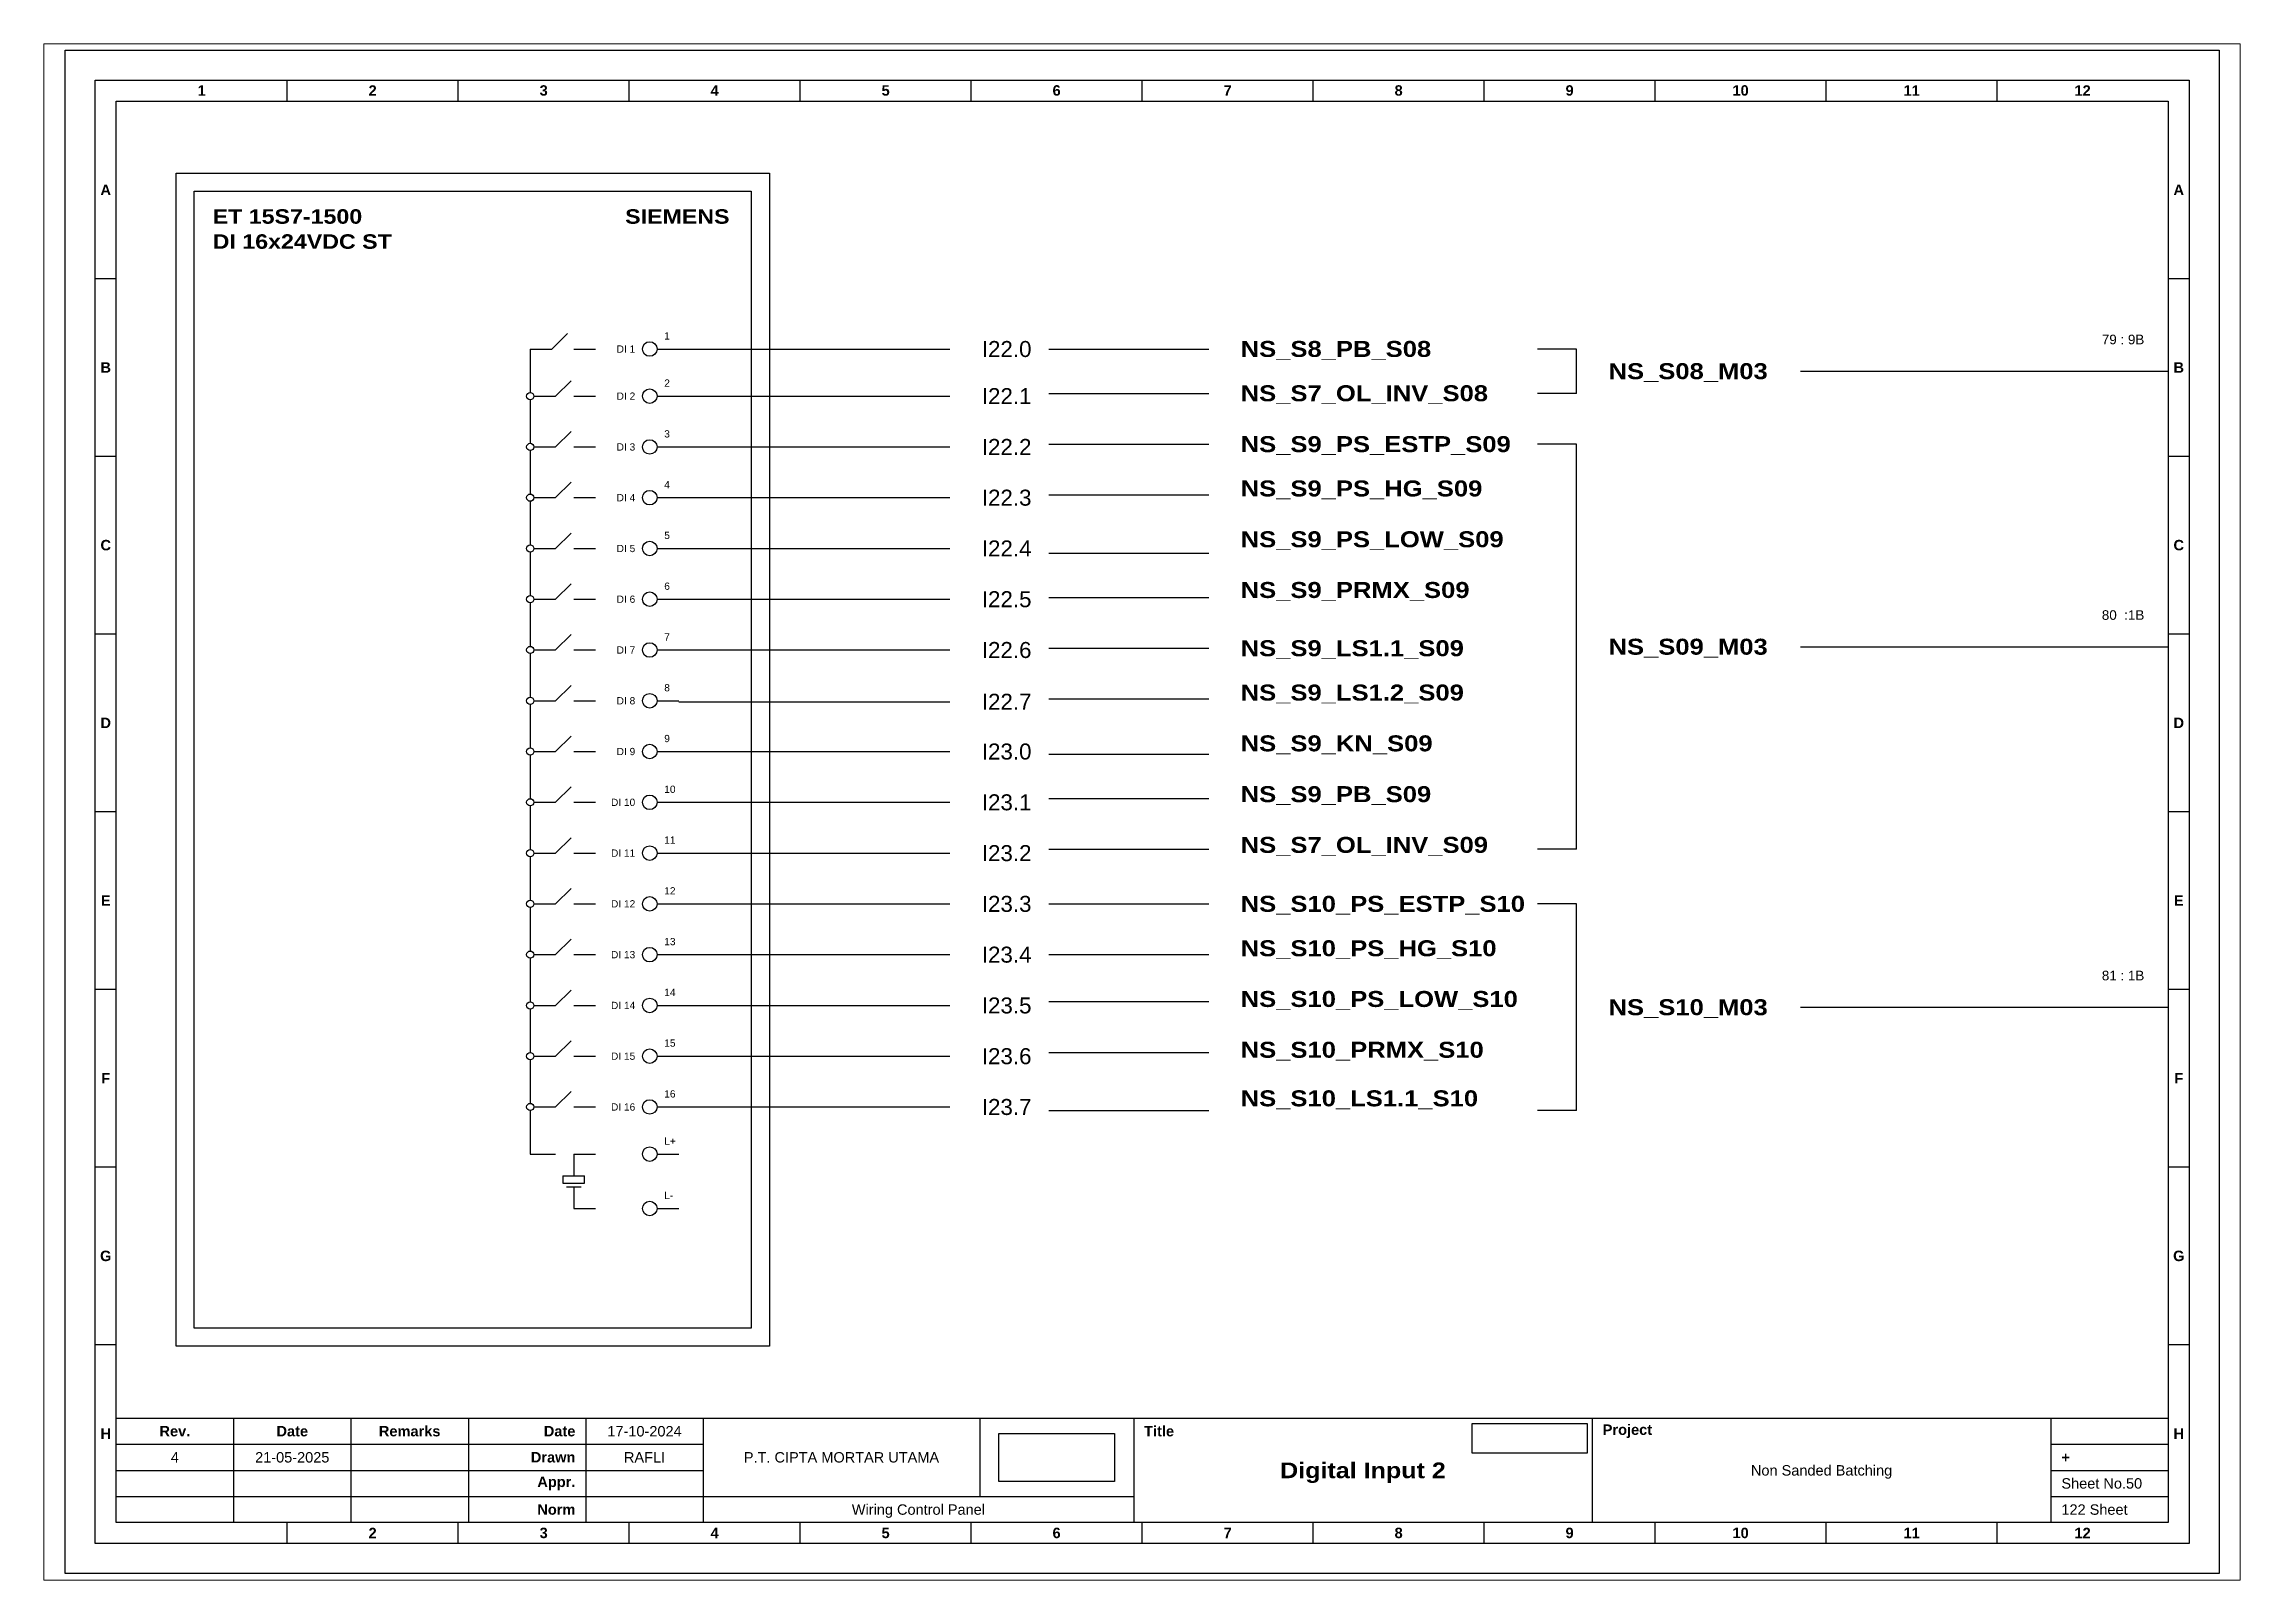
# Paper-space layout 'Card DI 2' of a CAD drawing. Header units: centimetres, sheet in millimetres. Extents: x 0 to 821, y 0 to 574.
# The model-space entities are those that its viewports show. They can reach past a viewport. Long polylines and large blocks are cut down to what shows.
import ezdxf
from ezdxf.enums import TextEntityAlignment as Align

# ---------------------------------------------------------------- set-up
doc = ezdxf.new("R2010")
doc.units = ezdxf.units.CM
doc.header["$MEASUREMENT"] = 0
doc.layers.add('MU Project Line', color=7, linetype='Continuous', lineweight=0, true_color=0xfefefe)
doc.styles.add('Bold', font='ariblk.ttf', dxfattribs={"height": 25.4})
doc.styles.get("Standard").update_dxf_attribs({"font": 'arial.ttf'})
picture_1 = doc.add_image_def('image1.png', size_in_pixel=(2048, 847))
picture_2 = doc.add_image_def('image2.png', size_in_pixel=(2092, 542))

# ---------------------------------------------------------------- blocks, each defined once
blk = doc.blocks.new('KOP MU PROJECT')
at = {"color": 6, "ltscale": 50}
for p, q in [((27.74, 184.05), (27.74, 186.66)), ((49.13, 184.05), (49.13, 186.66)), ((70.51, 184.05), (70.51, 186.66)), ((91.89, 184.05), (91.89, 186.66)), ((113.27, 184.05), (113.27, 186.66)), ((134.66, 184.05), (134.66, 186.66)), ((156.04, 184.05), (156.04, 186.66)), ((177.42, 184.05), (177.42, 186.66)), ((198.8, 184.05), (198.8, 186.66)), ((220.19, 184.05), (220.19, 186.66)), ((241.57, 184.05), (241.57, 186.66)), ((6.36, 161.84), (3.75, 161.84)), ((265.59, 161.84), (262.98, 161.84)), ((6.36, 139.63), (3.75, 139.63)), ((265.59, 139.63), (262.98, 139.63)), ((6.36, 117.42), (3.75, 117.42)), ((265.59, 117.42), (262.98, 117.42)), ((6.36, 95.22), (3.75, 95.22)), ((265.59, 95.22), (262.98, 95.22)), ((6.36, 73.01), (3.75, 73.01)), ((265.59, 73.01), (262.98, 73.01)), ((6.36, 50.8), (3.75, 50.8)), ((265.59, 50.8), (262.98, 50.8)), ((6.36, 28.59), (3.75, 28.59)), ((265.59, 28.59), (262.98, 28.59)), ((27.74, 3.75), (27.74, 6.36)), ((49.13, 3.75), (49.13, 6.36)), ((70.51, 3.75), (70.51, 6.36)), ((91.89, 3.75), (91.89, 6.36)), ((113.27, 3.75), (113.27, 6.36)), ((134.66, 3.75), (134.66, 6.36)), ((156.04, 3.75), (156.04, 6.36)), ((177.42, 3.75), (177.42, 6.36)), ((198.8, 3.75), (198.8, 6.36)), ((220.19, 3.75), (220.19, 6.36)), ((241.57, 3.75), (241.57, 6.36))]:
    blk.add_line(p, q, dxfattribs=at)
at = {"ltscale": 50}
for p, q in [((6.36, 19.41), (262.98, 19.41)), ((21.04, 19.41), (21.04, 6.36)), ((35.72, 19.41), (35.72, 6.36)), ((50.41, 19.41), (50.41, 6.36)), ((65.09, 19.41), (65.09, 6.36)), ((79.77, 19.41), (79.77, 6.36)), ((114.35, 19.41), (114.35, 9.62)), ((133.6, 19.41), (133.6, 6.36)), ((190.95, 19.41), (190.95, 6.36)), ((248.3, 19.41), (248.3, 6.36)), ((6.36, 16.15), (79.77, 16.15)), ((248.3, 16.15), (262.98, 16.15)), ((6.36, 12.89), (79.77, 12.89)), ((248.3, 12.89), (262.98, 12.89)), ((6.36, 9.62), (133.6, 9.62)), ((248.3, 9.62), (262.98, 9.62))]:
    blk.add_line(p, q, dxfattribs=at)
at = {"color": 1, "ltscale": 50}
blk.add_lwpolyline([(269.34, 0), (0, 0), (0, 190.41), (269.34, 190.41)], close=True, dxfattribs=at)
at = {"color": 6, "ltscale": 50}
for points in [[(265.59, 3.75), (3.75, 3.75), (3.75, 186.66), (265.59, 186.66)], [(262.98, 6.36), (6.36, 6.36), (6.36, 184.05), (262.98, 184.05)]]:
    blk.add_lwpolyline(points, close=True, dxfattribs=at)
at = {"ltscale": 50, "char_height": 1.305, "attachment_point": 4}
for s, width, heights, insert in [('\\pxqc;{\\fArial|b1|i0|c0|p34;1}', 21.3825, [2.51], (6.36, 185.36)), ('\\pxqc;{\\fArial|b1|i0|c0|p34;2}', 21.3825, [2.51], (27.74, 185.36)), ('\\pxqc;{\\fArial|b1|i0|c0|p34;3}', 21.3825, [2.51], (49.13, 185.36)), ('\\pxqc;{\\fArial|b1|i0|c0|p34;4}', 21.3825, [2.51], (70.51, 185.36)), ('\\pxqc;{\\fArial|b1|i0|c0|p34;5}', 21.3825, [2.51], (91.89, 185.36)), ('\\pxqc;{\\fArial|b1|i0|c0|p34;6}', 21.3825, [2.51], (113.27, 185.36)), ('\\pxqc;{\\fArial|b1|i0|c0|p34;7}', 21.3825, [2.51], (134.66, 185.36)), ('\\pxqc;{\\fArial|b1|i0|c0|p34;8}', 21.3825, [2.51], (156.04, 185.36)), ('\\pxqc;{\\fArial|b1|i0|c0|p34;9}', 21.3825, [2.51], (177.42, 185.36)), ('\\pxqc;{\\fArial|b1|i0|c0|p34;10}', 21.3825, [2.51], (198.8, 185.36)), ('\\pxqc;{\\fArial|b1|i0|c0|p34;11}', 21.3825, [2.51], (220.19, 185.36)), ('\\pxqc;{\\fArial|b1|i0|c0|p34;12}', 21.3825, [2.51], (241.57, 185.36)), ('\\pxqc;{\\fArial|b1|i0|c0|p34;A}', 2.61, [2.51], (3.75, 172.95)), ('\\pxqc;{\\fArial|b1|i0|c0|p34;A}', 2.61, [2.51], (262.98, 172.95)), ('\\pxqc;{\\fArial|b1|i0|c0|p34;B}', 2.61, [2.51], (3.75, 150.74)), ('\\pxqc;{\\fArial|b1|i0|c0|p34;B}', 2.61, [2.51], (262.98, 150.74)), ('\\pxqc;{\\fArial|b1|i0|c0|p34;C}', 2.61, [2.51], (3.75, 128.53)), ('\\pxqc;{\\fArial|b1|i0|c0|p34;C}', 2.61, [2.51], (262.98, 128.53)), ('\\pxqc;{\\fArial|b1|i0|c0|p34;D}', 2.61, [2.51], (3.75, 106.32)), ('\\pxqc;{\\fArial|b1|i0|c0|p34;D}', 2.61, [2.51], (262.98, 106.32)), ('\\pxqc;{\\fArial|b1|i0|c0|p34;E}', 2.61, [2.51], (3.75, 84.11)), ('\\pxqc;{\\fArial|b1|i0|c0|p34;E}', 2.61, [2.51], (262.98, 84.11)), ('\\pxqc;{\\fArial|b1|i0|c0|p34;F}', 2.61, [2.51], (3.75, 61.9)), ('\\pxqc;{\\fArial|b1|i0|c0|p34;F}', 2.61, [2.51], (262.98, 61.9)), ('\\pxqc;{\\fArial|b1|i0|c0|p34;G}', 2.61, [2.51], (3.75, 39.69)), ('\\pxqc;{\\fArial|b1|i0|c0|p34;G}', 2.61, [2.51], (262.98, 39.69)), ('\\pxqc;{\\fArial|b1|i0|c0|p34;H}', 2.61, [2.51], (3.75, 17.47)), ('\\pxqc;{\\fArial|b1|i0|c0|p34;Rev.}', 14.6811, [2.88], (6.36, 17.78)), ('\\pxqc;{\\fArial|b1|i0|c0|p34;Date}', 14.6811, [2.88], (21.04, 17.78)), ('\\pxqc;{\\fArial|b1|i0|c0|p34;Remarks}', 14.6811, [2.88], (35.72, 17.78)), ('\\pxqr;{\\fArial|b1|i0|c0|p34;Date}', 13.3761, [2.88], (50.41, 17.78)), ('\\pxql;{\\fArial|b1|i0|c0|p34;Title}', 50.2419, [2.88], (134.9, 17.78)), ('\\pxql;{\\fArial|b1|i0|c0|p34;Project}', 50.2419, [2.88], (192.25, 17.78)), ('\\pxqc;{\\fArial|b1|i0|c0|p34;H}', 2.61, [2.51], (262.98, 17.47)), ('\\pxqr;{\\fArial|b1|i0|c0|p34;Drawn}', 13.3761, [2.88], (50.41, 14.52)), ('\\pxql;{\\fArial|b1|i0|c0|p34;+}', 14.6811, [2.88], (249.61, 14.52)), ('\\pxqr;{\\fArial|b1|i0|c0|p34;Appr.}', 13.3761, [2.88], (50.41, 11.26)), ('\\pxqr;{\\fArial|b1|i0|c0|p34;Norm}', 13.3761, [2.88], (50.41, 7.99)), ('\\pxqc;{\\fArial|b1|i0|c0|p34;2}', 21.3825, [2.51], (27.74, 5.06)), ('\\pxqc;{\\fArial|b1|i0|c0|p34;3}', 21.3825, [2.51], (49.13, 5.06)), ('\\pxqc;{\\fArial|b1|i0|c0|p34;4}', 21.3825, [2.51], (70.51, 5.06)), ('\\pxqc;{\\fArial|b1|i0|c0|p34;5}', 21.3825, [2.51], (91.89, 5.06)), ('\\pxqc;{\\fArial|b1|i0|c0|p34;6}', 21.3825, [2.51], (113.27, 5.06)), ('\\pxqc;{\\fArial|b1|i0|c0|p34;7}', 21.3825, [2.51], (134.66, 5.06)), ('\\pxqc;{\\fArial|b1|i0|c0|p34;8}', 21.3825, [2.51], (156.04, 5.06)), ('\\pxqc;{\\fArial|b1|i0|c0|p34;9}', 21.3825, [2.51], (177.42, 5.06)), ('\\pxqc;{\\fArial|b1|i0|c0|p34;10}', 21.3825, [2.51], (198.8, 5.06)), ('\\pxqc;{\\fArial|b1|i0|c0|p34;11}', 21.3825, [2.51], (220.19, 5.06)), ('\\pxqc;{\\fArial|b1|i0|c0|p34;12}', 21.3825, [2.51], (241.57, 5.06))]:
    blk.add_mtext_dynamic_manual_height_columns(s, width=width, gutter_width=0.0326, heights=heights, dxfattribs=dict(at, insert=insert))
at = {"ltscale": 50}
for tag, p in [('DATECREATED', (72.43, 17.78)), ('REV', (13.7, 14.52)), ('REVDATE', (28.38, 14.52)), ('REMARKS', (43.06, 14.52)), ('DRAWN', (72.43, 14.52)), ('COMPANY', (97.06, 14.52)), ('APPR', (72.43, 11.26)), ('PROJECT', (219.62, 12.89)), ('NORM', (72.43, 7.99)), ('DRAWINGCATEGORY', (106.68, 7.99)), ('DESCRIPTION', (162.27, 10.03))]:
    blk.add_attdef(tag, text='', height=1.3, dxfattribs=at).set_placement(p, align=Align.MIDDLE_CENTER)
at = {"ltscale": 50, "style": 'Bold'}
blk.add_attdef('TITLE', text='', height=1.96, dxfattribs=at).set_placement((162.27, 12.89), align=Align.MIDDLE_CENTER)
at = {"ltscale": 50}
for tag, p in [('SHEETNUMBER', (249.61, 11.26)), ('TOTALSHEET', (249.61, 7.99))]:
    blk.add_attdef(tag, text='', height=1.3, dxfattribs=at).set_placement(p, align=Align.MIDDLE_LEFT)
image = blk.add_image(picture_1, insert=(116.72, 11.48), size_in_units=(14.5, 6), dxfattribs=at)
image.dxf.flags = 15
image = blk.add_image(picture_2, insert=(175.94, 15.04), size_in_units=(14.36, 3.72), dxfattribs=at)
image.dxf.flags = 15

msp = doc.modelspace()

# ---------------------------------------------------------------- linework, layer by layer
at = {"ltscale": 50}
for p, q in [((1021.62, 1993.39), (1023.54, 1995.32)), ((1018.9, 1993.39), (1021.62, 1993.39)), ((1018.9, 1993.39), (1018.9, 1987.95)), ((1024.34, 1993.39), (1027.06, 1993.39)), ((1022.07, 1987.5), (1024, 1989.42)), ((1018.9, 1987.05), (1018.9, 1981.61)), ((1019.35, 1987.5), (1022.07, 1987.5)), ((1024.34, 1987.5), (1027.06, 1987.5)), ((1022.07, 1981.15), (1024, 1983.08)), ((1018.9, 1980.7), (1018.9, 1975.26)), ((1019.35, 1981.15), (1022.07, 1981.15)), ((1024.34, 1981.15), (1027.06, 1981.15)), ((1019.35, 1974.81), (1022.07, 1974.81)), ((1022.07, 1974.81), (1024, 1976.73)), ((1024.34, 1974.81), (1027.06, 1974.81)), ((1018.9, 1974.35), (1018.9, 1968.92)), ((1022.07, 1968.46), (1024, 1970.39)), ((1018.9, 1968.01), (1018.9, 1962.57)), ((1019.35, 1968.46), (1022.07, 1968.46)), ((1024.34, 1968.46), (1027.06, 1968.46)), ((1022.07, 1962.12), (1024, 1964.04)), ((1018.9, 1961.66), (1018.9, 1956.22)), ((1019.35, 1962.12), (1022.07, 1962.12)), ((1024.34, 1962.12), (1027.06, 1962.12)), ((1019.35, 1955.77), (1022.07, 1955.77)), ((1022.07, 1955.77), (1024, 1957.69)), ((1024.34, 1955.77), (1027.06, 1955.77)), ((1018.9, 1955.32), (1018.9, 1949.88)), ((1022.07, 1949.42), (1024, 1951.35)), ((1018.9, 1948.97), (1018.9, 1943.53)), ((1019.35, 1949.42), (1022.07, 1949.42)), ((1024.34, 1949.42), (1027.06, 1949.42)), ((1022.07, 1943.08), (1024, 1945)), ((1018.9, 1942.62), (1018.9, 1937.18)), ((1019.35, 1943.08), (1022.07, 1943.08)), ((1024.34, 1943.08), (1027.06, 1943.08)), ((1018.9, 1936.28), (1018.9, 1930.84)), ((1019.35, 1936.73), (1022.07, 1936.73)), ((1022.07, 1936.73), (1024, 1938.65)), ((1024.34, 1936.73), (1027.06, 1936.73)), ((1022.07, 1930.38), (1024, 1932.31)), ((1018.9, 1929.93), (1018.9, 1924.49)), ((1019.35, 1930.38), (1022.07, 1930.38)), ((1024.34, 1930.38), (1027.06, 1930.38)), ((1022.07, 1924.04), (1024, 1925.96)), ((1018.9, 1923.58), (1018.9, 1918.14)), ((1019.35, 1924.04), (1022.07, 1924.04)), ((1024.34, 1924.04), (1027.06, 1924.04)), ((1018.9, 1917.24), (1018.9, 1911.8)), ((1019.35, 1917.69), (1022.07, 1917.69)), ((1022.07, 1917.69), (1024, 1919.61)), ((1024.34, 1917.69), (1027.06, 1917.69)), ((1022.07, 1911.34), (1024, 1913.27)), ((1018.9, 1910.89), (1018.9, 1905.45)), ((1019.35, 1911.34), (1022.07, 1911.34)), ((1024.34, 1911.34), (1027.06, 1911.34)), ((1022.07, 1905), (1024, 1906.92)), ((1018.9, 1904.55), (1018.9, 1899.11)), ((1019.35, 1905), (1022.07, 1905)), ((1024.34, 1905), (1027.06, 1905)), ((1022.07, 1898.65), (1024, 1900.58)), ((1018.9, 1898.2), (1018.9, 1892.76)), ((1019.35, 1898.65), (1022.07, 1898.65)), ((1024.34, 1898.65), (1027.06, 1898.65)), ((1018.9, 1892.76), (1022.07, 1892.76)), ((1024.34, 1892.76), (1027.06, 1892.76)), ((1024.34, 1892.76), (1024.34, 1890.04)), ((1022.98, 1890.04), (1025.7, 1890.04)), ((1022.98, 1890.04), (1022.98, 1889.14)), ((1025.7, 1889.14), (1025.7, 1890.04)), ((1022.98, 1889.14), (1025.7, 1889.14)), ((1023.43, 1888.68), (1025.25, 1888.68)), ((1024.34, 1888.68), (1024.34, 1885.96)), ((1024.34, 1885.96), (1027.06, 1885.96))]:
    msp.add_line(p, q, dxfattribs=at)
at = {"color": 6, "ltscale": 50}
for p, q in [((1034.75, 1993.39), (1037.47, 1993.39)), ((1034.75, 1987.5), (1037.47, 1987.5)), ((1034.75, 1981.15), (1037.47, 1981.15)), ((1034.75, 1974.81), (1037.47, 1974.81)), ((1034.75, 1968.46), (1037.47, 1968.46)), ((1034.75, 1962.12), (1037.47, 1962.12)), ((1034.75, 1955.77), (1037.47, 1955.77)), ((1034.75, 1949.42), (1037.47, 1949.42)), ((1034.75, 1943.08), (1037.47, 1943.08)), ((1034.75, 1936.73), (1037.47, 1936.73)), ((1034.75, 1930.38), (1037.47, 1930.38)), ((1034.75, 1924.04), (1037.47, 1924.04)), ((1034.75, 1917.69), (1037.47, 1917.69)), ((1034.75, 1911.34), (1037.47, 1911.34)), ((1034.75, 1905), (1037.47, 1905)), ((1034.75, 1898.65), (1037.47, 1898.65)), ((1034.75, 1892.76), (1037.47, 1892.76)), ((1034.75, 1885.96), (1037.47, 1885.96))]:
    msp.add_line(p, q, dxfattribs=at)
at = {"color": 146, "ltscale": 50, "true_color": 0x105689}
for p, q in [((1037.47, 1993.39), (1071.37, 1993.39)), ((1083.74, 1993.39), (1103.74, 1993.39)), ((1149.74, 1993.39), (1144.87, 1993.39)), ((1149.74, 1987.85), (1149.74, 1993.39)), ((1177.74, 1990.62), (1223.74, 1990.62)), ((1037.47, 1987.5), (1071.37, 1987.5)), ((1083.74, 1987.85), (1103.74, 1987.85)), ((1149.74, 1987.85), (1144.87, 1987.85)), ((1037.47, 1981.15), (1071.37, 1981.15)), ((1083.74, 1981.5), (1103.74, 1981.5)), ((1149.74, 1981.5), (1144.87, 1981.5)), ((1149.74, 1930.86), (1149.74, 1981.5)), ((1037.47, 1974.81), (1071.37, 1974.81)), ((1083.74, 1975.16), (1103.74, 1975.16)), ((1037.47, 1968.46), (1071.37, 1968.46)), ((1083.74, 1967.88), (1103.74, 1967.88)), ((1037.47, 1962.12), (1071.37, 1962.12)), ((1083.74, 1962.34), (1103.74, 1962.34)), ((1037.47, 1955.77), (1071.37, 1955.77)), ((1083.74, 1955.99), (1103.74, 1955.99)), ((1177.74, 1956.18), (1223.74, 1956.18)), ((1037.47, 1949.3), (1071.37, 1949.3)), ((1083.74, 1949.65), (1103.74, 1949.65)), ((1037.47, 1943.08), (1071.37, 1943.08)), ((1083.74, 1942.75), (1103.74, 1942.75)), ((1037.47, 1936.73), (1071.37, 1936.73)), ((1083.74, 1937.21), (1103.74, 1937.21)), ((1083.74, 1930.86), (1103.74, 1930.86)), ((1149.74, 1930.86), (1144.87, 1930.86)), ((1037.47, 1930.38), (1071.37, 1930.38)), ((1037.47, 1924.04), (1071.37, 1924.04)), ((1083.74, 1924.04), (1103.74, 1924.04)), ((1149.74, 1924.04), (1144.87, 1924.04)), ((1149.74, 1898.2), (1149.74, 1924.04)), ((1037.47, 1917.69), (1071.37, 1917.69)), ((1083.74, 1917.69), (1103.74, 1917.69)), ((1083.74, 1911.82), (1103.74, 1911.82)), ((1037.47, 1911.34), (1071.37, 1911.34)), ((1177.74, 1911.12), (1223.74, 1911.12)), ((1037.47, 1905), (1071.37, 1905)), ((1083.74, 1905.47), (1103.74, 1905.47)), ((1037.47, 1898.65), (1071.37, 1898.65)), ((1083.74, 1898.2), (1103.74, 1898.2)), ((1149.74, 1898.2), (1144.87, 1898.2))]:
    msp.add_line(p, q, dxfattribs=at)
at = {"ltscale": 50}
msp.add_lwpolyline([(974.62, 2015.39), (1048.81, 2015.39), (1048.81, 1868.76), (974.62, 1868.76)], close=True, dxfattribs=at)
at = {"color": 6, "linetype": 'Continuous', "ltscale": 50}
msp.add_lwpolyline([(976.89, 2013.12), (1046.54, 2013.12), (1046.54, 1871.02), (976.89, 1871.02)], close=True, dxfattribs=at)
at = {"color": 6, "ltscale": 500}
for centre in [(1033.85, 1993.39), (1033.85, 1987.5), (1033.85, 1981.15), (1033.85, 1974.81), (1033.85, 1968.46), (1033.85, 1962.12), (1033.85, 1955.77), (1033.85, 1949.42), (1033.85, 1943.08), (1033.85, 1936.73), (1033.85, 1930.38), (1033.85, 1924.04), (1033.85, 1917.69), (1033.85, 1911.34), (1033.85, 1905), (1033.85, 1898.65), (1033.85, 1892.76), (1033.85, 1885.96)]:
    msp.add_circle(centre, 0.907, dxfattribs=at)
at = {"ltscale": 500}
for centre in [(1018.9, 1987.5), (1018.9, 1981.15), (1018.9, 1974.81), (1018.9, 1968.46), (1018.9, 1962.12), (1018.9, 1955.77), (1018.9, 1949.42), (1018.9, 1943.08), (1018.9, 1936.73), (1018.9, 1930.38), (1018.9, 1924.04), (1018.9, 1917.69), (1018.9, 1911.34), (1018.9, 1905), (1018.9, 1898.65)]:
    msp.add_circle(centre, 0.453, dxfattribs=at)

# ---------------------------------------------------------------- block references
msp.add_blockref('KOP MU PROJECT', (960.76, 1840.34)).add_auto_attribs({'TITLE': 'Digital Input 2', 'PROJECT': 'Non Sanded Batching', 'COMPANY': 'P.T. CIPTA MORTAR UTAMA', 'DRAWINGCATEGORY': 'Wiring Control Panel', 'DRAWN': 'RAFLI', 'DATECREATED': '17-10-2024', 'REVDATE': '21-05-2025', 'REV': '4', 'SHEETNUMBER': 'Sheet No.50', 'TOTALSHEET': '122 Sheet'})

# ---------------------------------------------------------------- texts
at = {"ltscale": 500, "style": 'Bold'}
for s, p in [('ET 15S7-1500', (979.19, 2010.86)), ('DI 16x24VDC ST', (979.19, 2007.73))]:
    msp.add_text(s, height=1.8132, dxfattribs=at).set_placement(p, align=Align.TOP_LEFT)
msp.add_text('SIEMENS', height=1.813, dxfattribs=at).set_placement((1043.82, 2010.86), align=Align.TOP_RIGHT)
at = {"ltscale": 500}
for s, p in [('DI 1', (1032.03, 1993.39)), ('DI 2', (1032.03, 1987.5)), ('DI 3', (1032.03, 1981.15)), ('DI 4', (1032.03, 1974.81)), ('DI 5', (1032.03, 1968.46)), ('DI 6', (1032.03, 1962.12)), ('DI 7', (1032.03, 1955.77)), ('DI 8', (1032.03, 1949.42)), ('DI 9', (1032.03, 1943.08)), ('DI 10', (1032.03, 1936.73)), ('DI 11', (1032.03, 1930.38)), ('DI 12', (1032.03, 1924.04)), ('DI 13', (1032.03, 1917.69)), ('DI 14', (1032.03, 1911.34)), ('DI 15', (1032.03, 1905)), ('DI 16', (1032.03, 1898.65))]:
    msp.add_text(s, height=0.907, dxfattribs=at).set_placement(p, align=Align.MIDDLE_RIGHT)
for s, p in [('1', (1035.66, 1994.3)), ('2', (1035.66, 1988.41)), ('3', (1035.66, 1982.06)), ('4', (1035.66, 1975.71)), ('5', (1035.66, 1969.37)), ('6', (1035.66, 1963.02)), ('7', (1035.66, 1956.68)), ('8', (1035.66, 1950.33)), ('9', (1035.66, 1943.98)), ('10', (1035.66, 1937.64)), ('11', (1035.66, 1931.29)), ('12', (1035.66, 1924.94)), ('13', (1035.66, 1918.6)), ('14', (1035.66, 1912.25)), ('15', (1035.66, 1905.91)), ('16', (1035.66, 1899.56)), ('L+', (1035.66, 1893.67)), ('L-', (1035.66, 1886.87))]:
    msp.add_text(s, height=0.907, dxfattribs=at).set_placement(p, align=Align.BOTTOM_LEFT)
for s, p in [('I22.0', (1075.37, 1993.39)), ('I22.1', (1075.37, 1987.5)), ('I22.2', (1075.37, 1981.15)), ('I22.3', (1075.37, 1974.81)), ('I22.4', (1075.37, 1968.46)), ('I22.5', (1075.37, 1962.12)), ('I22.6', (1075.37, 1955.77)), ('I22.7', (1075.37, 1949.3)), ('I23.0', (1075.37, 1943.08)), ('I23.1', (1075.37, 1936.73)), ('I23.2', (1075.37, 1930.38)), ('I23.3', (1075.37, 1924.04)), ('I23.4', (1075.37, 1917.69)), ('I23.5', (1075.37, 1911.34)), ('I23.6', (1075.37, 1905)), ('I23.7', (1075.37, 1898.65))]:
    msp.add_text(s, height=2, dxfattribs=at).set_placement(p, align=Align.MIDDLE_LEFT)
at = {"ltscale": 500, "style": 'Bold'}
for s, p in [('NS_S8_PB_S08', (1107.74, 1993.4)), ('NS_S08_M03', (1153.74, 1990.62)), ('NS_S7_OL_INV_S08', (1107.74, 1987.86)), ('NS_S9_PS_ESTP_S09', (1107.74, 1981.5)), ('NS_S9_PS_HG_S09', (1107.74, 1975.96)), ('NS_S9_PS_LOW_S09', (1107.74, 1969.61)), ('NS_S9_PRMX_S09', (1107.74, 1963.27)), ('NS_S9_LS1.1_S09', (1107.74, 1955.99)), ('NS_S09_M03', (1153.74, 1956.18)), ('NS_S9_LS1.2_S09', (1107.74, 1950.45)), ('NS_S9_KN_S09', (1107.74, 1944.1)), ('NS_S9_PB_S09', (1107.74, 1937.75)), ('NS_S7_OL_INV_S09', (1107.74, 1931.41)), ('NS_S10_PS_ESTP_S10', (1107.74, 1924.04)), ('NS_S10_PS_HG_S10', (1107.74, 1918.49)), ('NS_S10_PS_LOW_S10', (1107.74, 1912.15)), ('NS_S10_M03', (1153.74, 1911.12)), ('NS_S10_PRMX_S10', (1107.74, 1905.8)), ('NS_S10_LS1.1_S10', (1107.74, 1899.73))]:
    msp.add_text(s, height=2, dxfattribs=at).set_placement(p, align=Align.MIDDLE_LEFT)
at = {"ltscale": 500}
for s, p in [('79 : 9B', (1220.74, 1993.62)), ('80  :1B', (1220.74, 1959.18)), ('81 : 1B', (1220.74, 1914.12))]:
    msp.add_text(s, height=1.2, dxfattribs=at).set_placement(p, align=Align.BOTTOM_RIGHT)

psp = doc.layouts.new('Card DI 2')

# ---------------------------------------------------------------- viewports
at = {"layer": 'MU Project Line'}
psp.add_viewport(center=(410.5, 287), size=(820.98, 573.9884), view_center_point=(1095.4, 1935.52), view_height=192.0041, dxfattribs=at)

doc.saveas('drawing.dxf')
